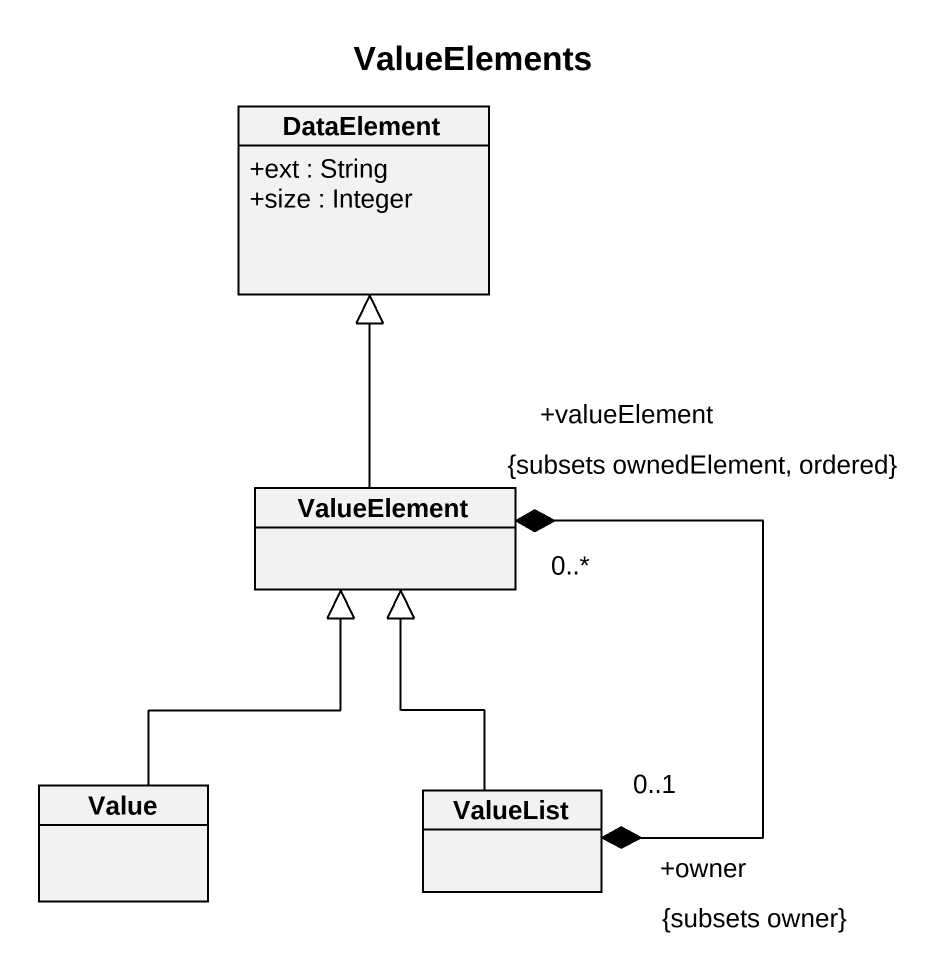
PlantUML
@startuml
title ValueElements
hide circle
hide empty members
skinparam classAttributeIconSize 0
class DataElement {
  +ext : String
  +size : Integer
}
class ValueElement
class Value
class ValueList
ValueElement -up-|> DataElement
Value -up-|> ValueElement
ValueList "+owner\n0..1\n{subsets owner}" *-up-* "+valueElement\n0..*\n{subsets ownedElement, ordered}" ValueElement
ValueList -up-|> ValueElement
@enduml
